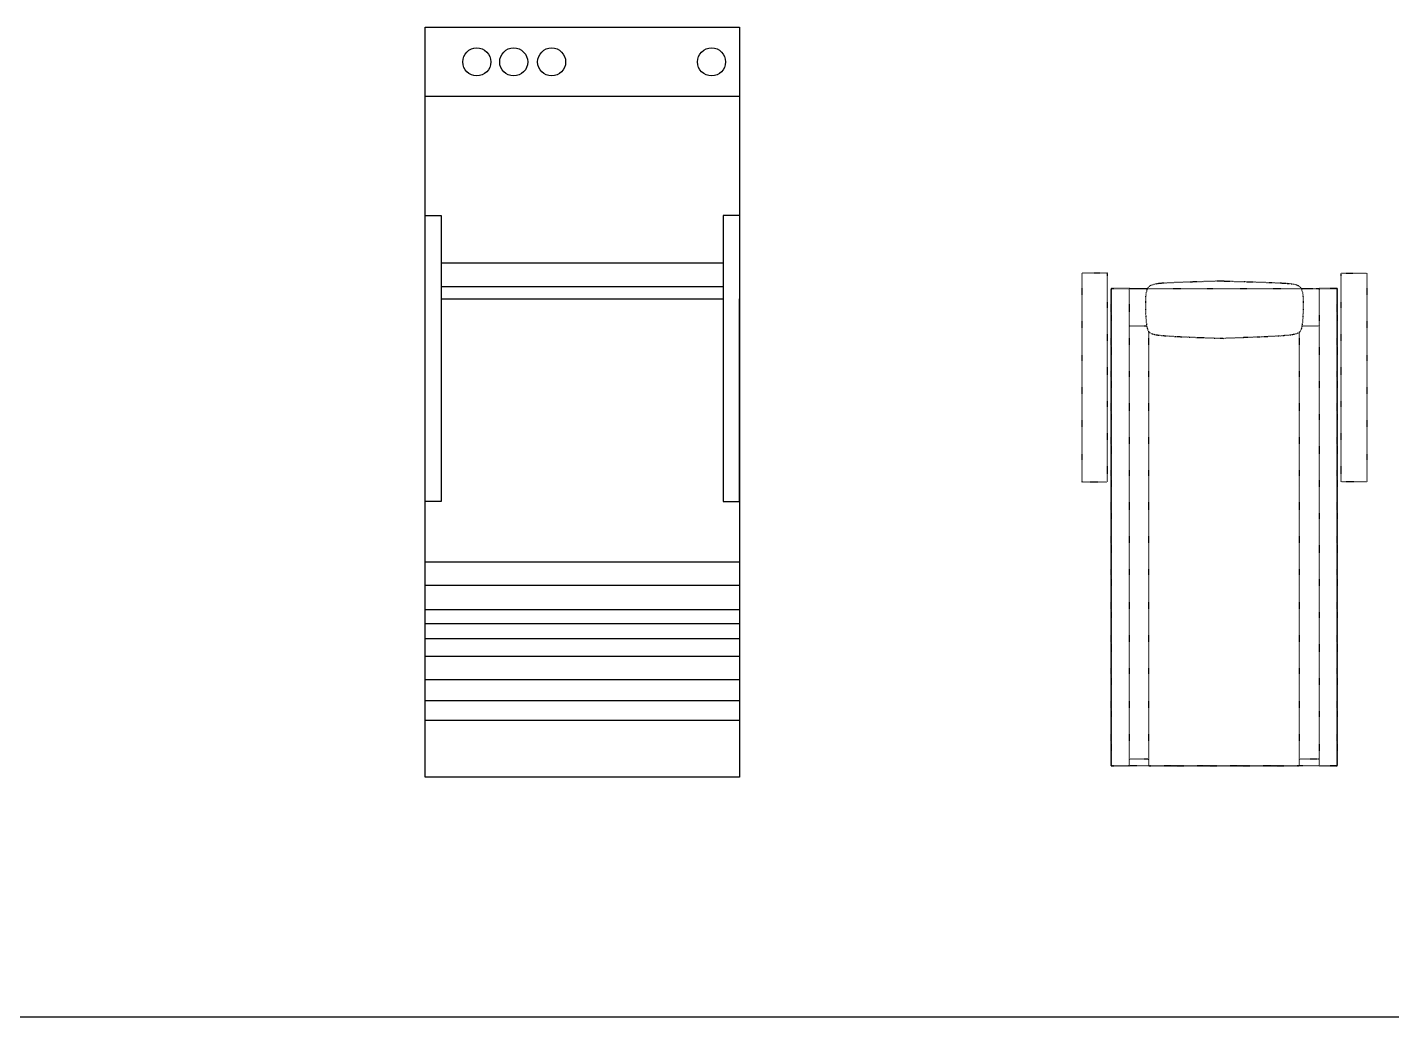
# Model space of a CAD drawing. Extents: x 185064 to 343242, y -369192 to -264966.
# Drawn here: x 206175 to 210309, y -369192 to -366194 of the extents above; entities that cross this region are included whole.
import ezdxf

# ---------------------------------------------------------------- set-up
doc = ezdxf.new("R2010")
doc.units = 0
doc.linetypes.add('ACAD_ISO03W100', pattern=[30, 12, -18])
doc.layers.add('J--家具', color=255, linetype='Continuous')

# ---------------------------------------------------------------- blocks, each defined once
blk = doc.blocks.new('221122133')
at = {"layer": 'J--家具', "color": 3, "lineweight": -2}
for p, q in [((213315.4, -356737.6), (214267.8, -356737.6)), ((213364, -357242.8), (214219.1, -357242.8)), ((213364, -357314.3), (214219.1, -357314.3)), ((213364, -357351.6), (214219.1, -357351.6)), ((213315.4, -358148.7), (214267.8, -358148.7)), ((213315.4, -358219.3), (214267.8, -358219.3)), ((213315.4, -358293.4), (214267.8, -358293.4)), ((213315.4, -358335.7), (214267.8, -358335.7)), ((213315.4, -358381.6), (214267.8, -358381.6)), ((213315.4, -358434.6), (214267.8, -358434.6)), ((213315.4, -358434.6), (214267.8, -358434.6)), ((213315.4, -358505.2), (214267.8, -358505.2)), ((213315.4, -358568.7), (214267.8, -358568.7)), ((213315.4, -358628.7), (214267.8, -358628.7))]:
    blk.add_line(p, q, dxfattribs=at)
for points in [[(214267.8, -358801.7), (213315.4, -358801.7), (213315.4, -356529.2), (214267.8, -356529.2)], [(213315.4, -357966), (213315.4, -357099.9), (213364, -357099.9), (213364, -357966)]]:
    blk.add_lwpolyline(points, close=True, dxfattribs=at)
blk.add_lwpolyline([(214267.8, -357099.9), (214219.1, -357099.9), (214219.1, -357966), (214267.8, -357966), (214267.8, -357351.6)], dxfattribs=at)
for centre in [(213472.2, -356634.1), (213584, -356634.1), (213698.9, -356634.1), (214183.5, -356634.1)]:
    blk.add_circle(centre, 42.5, dxfattribs=at)
blk = doc.blocks.new('222344')
at = {"color": 3, "linetype": 'ACAD_ISO03W100', "ltscale": 0.1}
for p, q in [((215509.9, -357283.6), (215506.6, -357286.8)), ((215513.9, -357281), (215509.9, -357283.6)), ((215518.7, -357278.9), (215513.9, -357281)), ((215524.7, -357277.1), (215518.7, -357278.9)), ((215533.3, -357275.6), (215524.7, -357277.1)), ((215546.3, -357274.3), (215533.3, -357275.6)), ((215565.4, -357273.1), (215546.3, -357274.3)), ((215592.3, -357271.9), (215565.4, -357273.1)), ((215628.7, -357270.6), (215592.3, -357271.9)), ((215676.4, -357269.1), (215628.7, -357270.6)), ((215737.2, -357267.4), (215676.4, -357269.1)), ((215737.2, -357267.4), (215797.9, -357269.1)), ((215797.9, -357269.1), (215845.6, -357270.6)), ((215845.6, -357270.6), (215882, -357271.9)), ((215882, -357271.9), (215908.9, -357273.1)), ((215908.9, -357273.1), (215928, -357274.3)), ((215928, -357274.3), (215941, -357275.6)), ((215941, -357275.6), (215949.6, -357277.1)), ((215949.6, -357277.1), (215955.6, -357278.9)), ((215955.6, -357278.9), (215960.5, -357281)), ((215960.5, -357281), (215964.5, -357283.6)), ((215964.5, -357283.6), (215967.7, -357286.8)), ((215449.8, -357290.2), (215504.3, -357290.2)), ((215498.3, -357323.8), (215498.1, -357333.4)), ((215498.7, -357315), (215498.3, -357323.8)), ((215499.4, -357307.3), (215498.7, -357315)), ((215500.5, -357300.8), (215499.4, -357307.3)), ((215502, -357295.3), (215500.5, -357300.8)), ((215504, -357290.6), (215502, -357295.3)), ((215506.6, -357286.8), (215504, -357290.6)), ((215967.7, -357286.8), (215970.3, -357290.6)), ((215970, -357290.2), (216024.6, -357290.2)), ((215970.3, -357290.6), (215972.3, -357295.3)), ((215972.3, -357295.3), (215973.8, -357300.8)), ((215973.8, -357300.8), (215974.9, -357307.3)), ((215974.9, -357307.3), (215975.6, -357315)), ((215975.6, -357315), (215976.1, -357323.8)), ((215976.1, -357323.8), (215976.3, -357333.4)), ((215498.1, -357333.4), (215498.1, -357343.7)), ((215498.1, -357343.7), (215498.3, -357354.2)), ((215498.3, -357354.2), (215498.7, -357364.6)), ((215498.7, -357364.6), (215499.2, -357374.6)), ((215975.6, -357364.6), (215975.1, -357374.6)), ((215976, -357354.2), (215975.6, -357364.6)), ((215976.2, -357343.7), (215976, -357354.2)), ((215976.3, -357333.4), (215976.2, -357343.7)), ((215449.8, -357403.5), (215502, -357403.5)), ((215499.2, -357374.6), (215499.9, -357383.9)), ((215499.9, -357383.9), (215500.6, -357392.1)), ((215500.6, -357392.1), (215501.4, -357399.1)), ((215501.4, -357399.1), (215502.2, -357404.9)), ((215502.2, -357404.9), (215503.2, -357409.6)), ((215972.1, -357404.9), (215971.1, -357409.6)), ((215973, -357399.1), (215972.1, -357404.9)), ((215972.3, -357403.5), (216024.6, -357403.5)), ((215973.7, -357392.1), (215973, -357399.1)), ((215974.5, -357383.9), (215973.7, -357392.1)), ((215975.1, -357374.6), (215974.5, -357383.9)), ((215503.2, -357409.6), (215504.3, -357413.4)), ((215504.3, -357413.4), (215505.6, -357416.5)), ((215505.6, -357416.5), (215507, -357418.9)), ((215507, -357418.9), (215508.7, -357421)), ((215508.7, -357421), (215510.7, -357422.8)), ((215508.8, -358736.1), (215508.8, -357421.1)), ((215510.7, -357422.8), (215512.9, -357424.4)), ((215512.9, -357424.4), (215515.7, -357425.9)), ((215515.7, -357425.9), (215519.3, -357427.4)), ((215519.3, -357427.4), (215524, -357428.7)), ((215524, -357428.7), (215530.1, -357429.9)), ((215530.1, -357429.9), (215537.8, -357431.1)), ((215537.8, -357431.1), (215547.4, -357432.2)), ((215547.4, -357432.2), (215559.1, -357433.2)), ((215559.1, -357433.2), (215573.3, -357434.2)), ((215573.3, -357434.2), (215589.8, -357435.2)), ((215589.8, -357435.2), (215608.7, -357436.1)), ((215608.7, -357436.1), (215630, -357437)), ((215630, -357437), (215653.4, -357438)), ((215653.4, -357438), (215679.2, -357438.9)), ((215679.2, -357438.9), (215707.1, -357440)), ((215707.1, -357440), (215737.2, -357441)), ((215767.2, -357440), (215737.2, -357441)), ((215795.2, -357438.9), (215767.2, -357440)), ((215820.9, -357438), (215795.2, -357438.9)), ((215844.4, -357437), (215820.9, -357438)), ((215865.6, -357436.1), (215844.4, -357437)), ((215884.5, -357435.2), (215865.6, -357436.1)), ((215901.1, -357434.2), (215884.5, -357435.2)), ((215915.2, -357433.2), (215901.1, -357434.2)), ((215927, -357432.2), (215915.2, -357433.2)), ((215936.5, -357431.1), (215927, -357432.2)), ((215944.2, -357429.9), (215936.5, -357431.1)), ((215950.3, -357428.7), (215944.2, -357429.9)), ((215955, -357427.4), (215950.3, -357428.7)), ((215958.6, -357425.9), (215955, -357427.4)), ((215961.4, -357424.4), (215958.6, -357425.9)), ((215963.7, -357422.8), (215961.4, -357424.4)), ((215965.6, -357421), (215963.7, -357422.8)), ((215964.8, -358736.1), (215964.8, -357421.7)), ((215967.3, -357418.9), (215965.6, -357421)), ((215968.8, -357416.5), (215967.3, -357418.9)), ((215970, -357413.4), (215968.8, -357416.5)), ((215971.1, -357409.6), (215970, -357413.4)), ((215449.8, -358714.7), (215508.8, -358714.7)), ((215964.8, -358714.7), (216024.6, -358714.7)), ((215508.8, -358736.1), (215964.8, -358736.1))]:
    blk.add_line(p, q, dxfattribs=at)
for points in [[(215383.5, -357876), (215383.5, -357243.4), (215305.2, -357243.4), (215305.2, -357876)], [(216090.9, -357876), (216090.9, -357243.4), (216169.1, -357243.4), (216169.1, -357876)], [(215394.7, -358736.1), (215394.7, -357290.2), (216079.6, -357290.2), (216079.6, -358736.1)], [(215449.8, -358736.1), (215449.8, -357290.2), (215394.7, -357290.2), (215394.7, -358736.1)], [(216079.6, -358736.1), (216079.6, -357290.2), (216024.6, -357290.2), (216024.6, -358736.1)]]:
    blk.add_lwpolyline(points, close=True, dxfattribs=at)

msp = doc.modelspace()

# ---------------------------------------------------------------- linework, layer by layer
at = {"color": 8}
msp.add_line((185063.7, -369192.2), (217097.2, -369192.2), dxfattribs=at)

# ---------------------------------------------------------------- block references
for name, p in [('221122133', (-5935, -9664.8)), ('222344', (-5935, -9695.6))]:
    msp.add_blockref(name, p)

doc.saveas('drawing.dxf')
